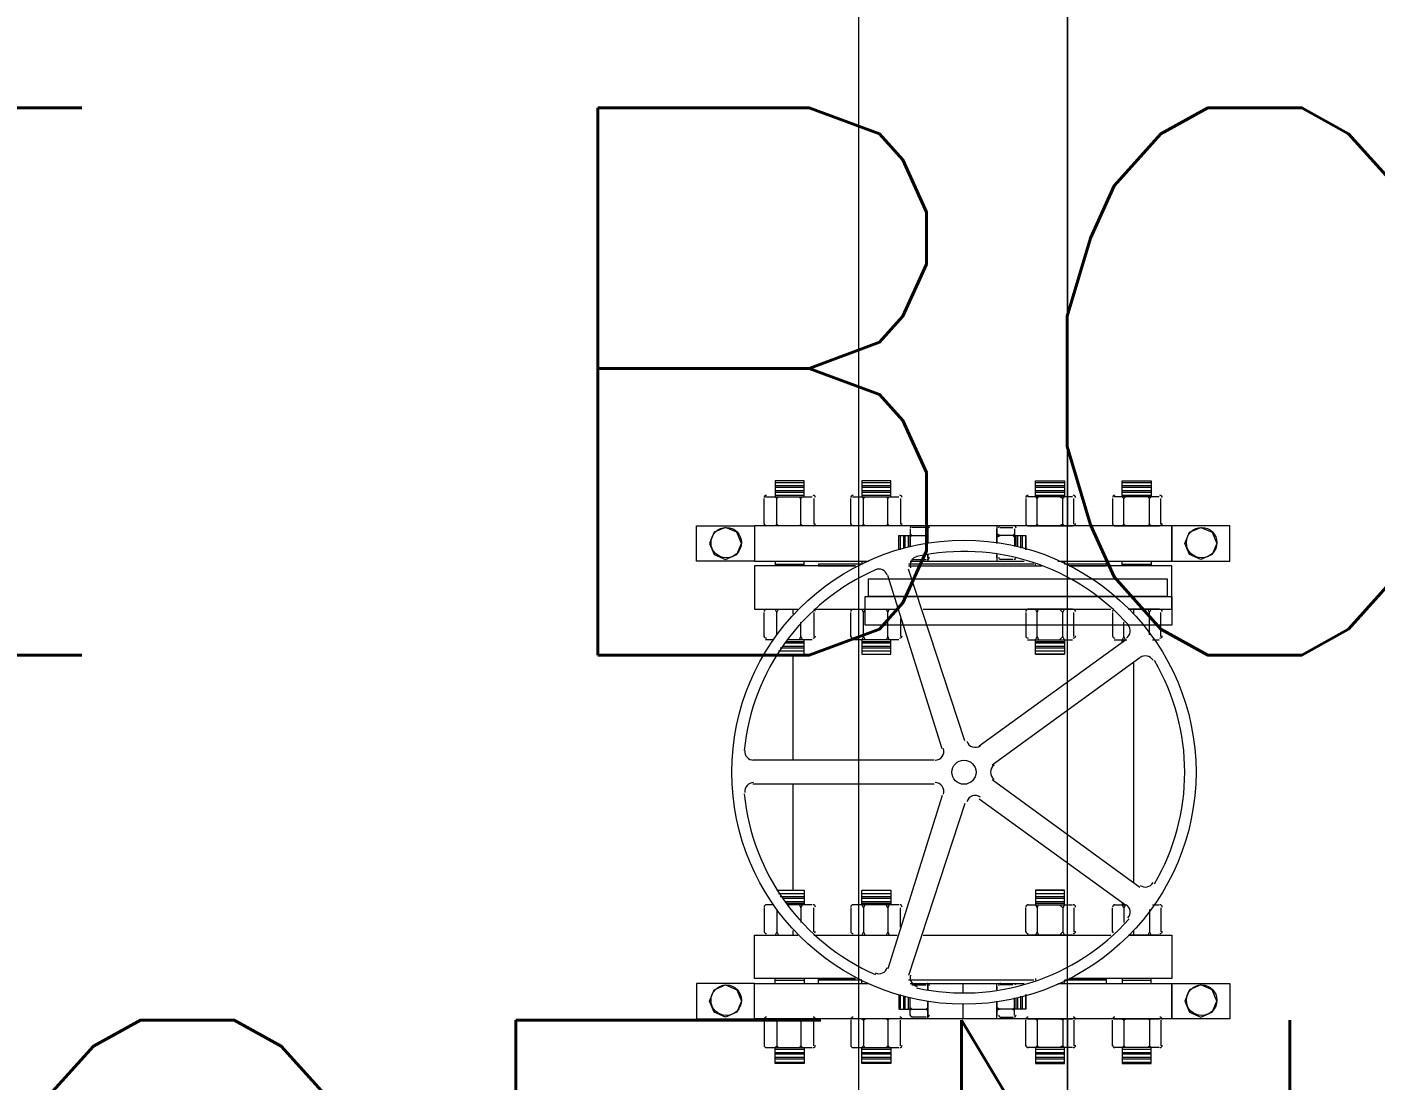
# Model space of a CAD drawing. Header units: millimetres. Extents: x 28 to 201, y 462 to 575.
# Drawn here: x 122.626 to 123.365, y 556.985 to 557.562 of the extents above; entities that cross this region are included whole.
import ezdxf

# ---------------------------------------------------------------- set-up
doc = ezdxf.new("R2010")
doc.units = ezdxf.units.MM
doc.layers.add('1- 3', color=3, linetype='Continuous')
doc.layers.add('LINEA LIMITE DE ZONIFICACION', color=2, linetype='Continuous')
doc.styles.add('TEXTOS', font='romans.shx')

# ---------------------------------------------------------------- blocks, each defined once
blk = doc.blocks.new('CTOBOM')
at = {"color": 0, "lineweight": 20}
for points in [[(8.17798, -0.27627), (8.15862, -0.27627), (8.15862, -0.30796), (8.17798, -0.30796), (8.17798, -0.27627)], [(8.40945, -0.27627), (8.42881, -0.27627), (8.42881, -0.30796), (8.40945, -0.30796), (8.40945, -0.27627)], [(8.1683, -0.30092), (8.16214, -0.29828), (8.1595, -0.29212), (8.16214, -0.28595), (8.1683, -0.28331), (8.17446, -0.28595), (8.1771, -0.29212), (8.17446, -0.29828), (8.1683, -0.30092)], [(8.41913, -0.30092), (8.42529, -0.29828), (8.42793, -0.29212), (8.42529, -0.28595), (8.41913, -0.28331), (8.41297, -0.28595), (8.41033, -0.29212), (8.41297, -0.29828), (8.41913, -0.30092)], [(8.17798, -0.37045), (8.17798, -0.30796), (8.15862, -0.30796), (8.15862, -0.53679), (8.17798, -0.53679), (8.17798, -0.4743)], [(8.20438, -0.33172), (8.20438, -0.30796), (8.18062, -0.30796), (8.18062, -0.36428)], [(8.21318, -0.47606), (8.19734, -0.47606), (8.19734, -0.30796), (8.21318, -0.30796), (8.21318, -0.47606)], [(8.38304, -0.33172), (8.38304, -0.30796), (8.40681, -0.30796), (8.40681, -0.36428)], [(8.40945, -0.37045), (8.40945, -0.30796), (8.42881, -0.30796), (8.42881, -0.53679), (8.40945, -0.53679), (8.40945, -0.4743)], [(8.14277, -0.315), (8.14277, -0.33964)], [(8.15774, -0.31412), (8.14365, -0.31412)], [(8.15862, -0.33964), (8.15862, -0.315)], [(8.19734, -0.4743), (8.18766, -0.4743), (8.18766, -0.3106), (8.19734, -0.3106), (8.19734, -0.4743)], [(8.20438, -0.315), (8.20438, -0.33172)], [(8.21934, -0.31412), (8.20614, -0.31412)], [(8.2211, -0.31852), (8.2211, -0.315)], [(8.36632, -0.31852), (8.36632, -0.315)], [(8.36808, -0.31412), (8.38128, -0.31412)], [(8.38304, -0.315), (8.38304, -0.33172)], [(8.42881, -0.33964), (8.42881, -0.315)], [(8.42969, -0.31412), (8.44377, -0.31412)], [(8.44465, -0.315), (8.44465, -0.33964)], [(8.14277, -0.33524), (8.13397, -0.33524), (8.13397, -0.3194), (8.14277, -0.3194)], [(8.13485, -0.33524), (8.13485, -0.3194)], [(8.13661, -0.33524), (8.13661, -0.3194)], [(8.13749, -0.33524), (8.13749, -0.3194)], [(8.13925, -0.33524), (8.13925, -0.3194)], [(8.14013, -0.33524), (8.14013, -0.3194)], [(8.14189, -0.33524), (8.14189, -0.3194)], [(8.14365, -0.32028), (8.14277, -0.3194)], [(8.15774, -0.32028), (8.14365, -0.32028), (8.14277, -0.32116)], [(8.15862, -0.3194), (8.15774, -0.32028), (8.15862, -0.32116)], [(8.17798, -0.33524), (8.17798, -0.3194)], [(8.17798, -0.3194), (8.18062, -0.3194)], [(8.17974, -0.33524), (8.17974, -0.3194)], [(8.20614, -0.32028), (8.20438, -0.3194)], [(8.21846, -0.32028), (8.20614, -0.32028), (8.20438, -0.32116)], [(8.36896, -0.32028), (8.38128, -0.32028), (8.38304, -0.32116)], [(8.38128, -0.32028), (8.38304, -0.3194)], [(8.40945, -0.3194), (8.40681, -0.3194)], [(8.40769, -0.33524), (8.40769, -0.3194)], [(8.40945, -0.33524), (8.40945, -0.3194)], [(8.42881, -0.3194), (8.42969, -0.32028), (8.42881, -0.32116)], [(8.42969, -0.32028), (8.44377, -0.32028), (8.44465, -0.32116)], [(8.44377, -0.32028), (8.44465, -0.3194)], [(8.44465, -0.33524), (8.45345, -0.33524), (8.45345, -0.3194), (8.44465, -0.3194)], [(8.44553, -0.33524), (8.44553, -0.3194)], [(8.44729, -0.33524), (8.44729, -0.3194)], [(8.44817, -0.33524), (8.44817, -0.3194)], [(8.44993, -0.33524), (8.44993, -0.3194)], [(8.45081, -0.33524), (8.45081, -0.3194)], [(8.45257, -0.33524), (8.45257, -0.3194)], [(8.20438, -0.32908), (8.20702, -0.32908)], [(8.28975, -0.40653), (8.23078, -0.32556)], [(8.23343, -0.32908), (8.354, -0.32908)], [(8.29767, -0.40653), (8.35664, -0.32556)], [(8.3804, -0.32908), (8.38304, -0.32908)], [(8.15774, -0.33436), (8.14365, -0.33436), (8.14277, -0.33348)], [(8.14365, -0.33436), (8.14277, -0.33524)], [(8.15862, -0.33524), (8.15774, -0.33436), (8.15862, -0.33348)], [(8.18062, -0.33524), (8.17798, -0.33524)], [(8.2211, -0.33348), (8.21934, -0.33436), (8.21142, -0.33436)], [(8.21934, -0.33436), (8.2211, -0.33524)], [(8.2211, -0.33964), (8.2211, -0.3326)], [(8.27919, -0.41357), (8.2211, -0.33348)], [(8.22286, -0.33524), (8.2211, -0.33524)], [(8.22198, -0.33524), (8.22198, -0.33436)], [(8.30823, -0.41357), (8.36632, -0.33348)], [(8.36544, -0.33524), (8.36544, -0.33436)], [(8.36544, -0.33524), (8.36632, -0.33524)], [(8.36632, -0.33964), (8.36632, -0.3326)], [(8.36632, -0.33348), (8.36808, -0.33436), (8.376, -0.33436)], [(8.36808, -0.33436), (8.36632, -0.33524)], [(8.40681, -0.33524), (8.40945, -0.33524)], [(8.42881, -0.33524), (8.42969, -0.33436), (8.42881, -0.33348)], [(8.42969, -0.33436), (8.44377, -0.33436), (8.44465, -0.33348)], [(8.44377, -0.33436), (8.44465, -0.33524)], [(8.14365, -0.34052), (8.15774, -0.34052)], [(8.17798, -0.37045), (8.17798, -0.34404), (8.17974, -0.34404), (8.17974, -0.36692)], [(8.18062, -0.36428), (8.18062, -0.34404), (8.17974, -0.34404), (8.17974, -0.36692)], [(8.20438, -0.44437), (8.20438, -0.3414)], [(8.20614, -0.34052), (8.21934, -0.34052)], [(8.38128, -0.34052), (8.36808, -0.34052)], [(8.38304, -0.44437), (8.38304, -0.3414)], [(8.40681, -0.36428), (8.40681, -0.34404), (8.40769, -0.34404), (8.40769, -0.36692)], [(8.40769, -0.34404), (8.40945, -0.34404)], [(8.44377, -0.34052), (8.42969, -0.34052)], [(8.15774, -0.36164), (8.14365, -0.36164)], [(8.21934, -0.36164), (8.20614, -0.36164)], [(8.36808, -0.36164), (8.38128, -0.36164)], [(8.42969, -0.36164), (8.44377, -0.36164)], [(4.88725, -0.36516), (8.15862, -0.36516)], [(8.72893, -0.36516), (5.77264, -0.36516)], [(8.14277, -0.38277), (8.13397, -0.38277), (8.13397, -0.36692), (8.14277, -0.36692)], [(8.13485, -0.38277), (8.13485, -0.36692)], [(8.13661, -0.38277), (8.13661, -0.36692)], [(8.13749, -0.38277), (8.13749, -0.36692)], [(8.13925, -0.38277), (8.13925, -0.36692)], [(8.14013, -0.38277), (8.14013, -0.36692)], [(8.14189, -0.38277), (8.14189, -0.36692)], [(8.14277, -0.36252), (8.14277, -0.38717)], [(8.14365, -0.3678), (8.14277, -0.36692)], [(8.15774, -0.3678), (8.14365, -0.3678), (8.14277, -0.36957)], [(8.15862, -0.36692), (8.15774, -0.3678), (8.15862, -0.36957)], [(8.15862, -0.38717), (8.15862, -0.36252)], [(8.17798, -0.36957), (8.17798, -0.36692)], [(8.17798, -0.36692), (8.17974, -0.36692)], [(8.20438, -0.36252), (8.20438, -0.38717)], [(8.20614, -0.3678), (8.20438, -0.36692)], [(8.21934, -0.3678), (8.20614, -0.3678), (8.20438, -0.36957)], [(8.2211, -0.36692), (8.21934, -0.3678), (8.2211, -0.36957)], [(8.2211, -0.38717), (8.2211, -0.36252)], [(8.2211, -0.36692), (8.22902, -0.36692), (8.22902, -0.38277), (8.2211, -0.38277)], [(8.22198, -0.38277), (8.22198, -0.36692)], [(8.22286, -0.38277), (8.22286, -0.36692)], [(8.22462, -0.38277), (8.22462, -0.36692)], [(8.2255, -0.38277), (8.2255, -0.36692)], [(8.22726, -0.38277), (8.22726, -0.36692)], [(8.22902, -0.38277), (8.22902, -0.36692)], [(8.3584, -0.38277), (8.3584, -0.36692)], [(8.36632, -0.36692), (8.3584, -0.36692), (8.3584, -0.38277), (8.36632, -0.38277)], [(8.36016, -0.38277), (8.36016, -0.36692)], [(8.36192, -0.38277), (8.36192, -0.36692)], [(8.3628, -0.38277), (8.3628, -0.36692)], [(8.36456, -0.38277), (8.36456, -0.36692)], [(8.36544, -0.38277), (8.36544, -0.36692)], [(8.36632, -0.38717), (8.36632, -0.36252)], [(8.36632, -0.36692), (8.36808, -0.3678), (8.36632, -0.36957)], [(8.36808, -0.3678), (8.38128, -0.3678), (8.38304, -0.36957)], [(8.38128, -0.3678), (8.38304, -0.36692)], [(8.38304, -0.36252), (8.38304, -0.38717)], [(8.40945, -0.36692), (8.40769, -0.36692)], [(8.40945, -0.36957), (8.40945, -0.36692)], [(8.42881, -0.38717), (8.42881, -0.36252)], [(8.42881, -0.36516), (8.72893, -0.36516)], [(8.42881, -0.36692), (8.42969, -0.3678), (8.42881, -0.36957)], [(8.42969, -0.3678), (8.44377, -0.3678), (8.44465, -0.36957)], [(8.44377, -0.3678), (8.44465, -0.36692)], [(8.44465, -0.36252), (8.44465, -0.38717)], [(8.44465, -0.38277), (8.45345, -0.38277), (8.45345, -0.36692), (8.44465, -0.36692)], [(8.44553, -0.38277), (8.44553, -0.36692)], [(8.44729, -0.38277), (8.44729, -0.36692)], [(8.44817, -0.38277), (8.44817, -0.36692)], [(8.44993, -0.38277), (8.44993, -0.36692)], [(8.45081, -0.38277), (8.45081, -0.36692)], [(8.45257, -0.38277), (8.45257, -0.36692)], [(8.15862, -0.38101), (8.15774, -0.38189), (8.14365, -0.38189), (8.14277, -0.38101)], [(8.14365, -0.38189), (8.14277, -0.38277)], [(8.15774, -0.38189), (8.15862, -0.38277)], [(8.18062, -0.38277), (8.17974, -0.38277)], [(8.17974, -0.38365), (8.17974, -0.4523)], [(8.18062, -0.4523), (8.18062, -0.37925)], [(8.21934, -0.38189), (8.20614, -0.38189), (8.20438, -0.38101)], [(8.20614, -0.38189), (8.20438, -0.38277)], [(8.2211, -0.38277), (8.21934, -0.38189), (8.2211, -0.38101)], [(8.36632, -0.38277), (8.36808, -0.38189), (8.36632, -0.38101)], [(8.36808, -0.38189), (8.38128, -0.38189), (8.38304, -0.38101)], [(8.38128, -0.38189), (8.38304, -0.38277)], [(8.40681, -0.38277), (8.40769, -0.38277)], [(8.40769, -0.38365), (8.40769, -0.4523)], [(8.42881, -0.38277), (8.42969, -0.38189), (8.42881, -0.38101)], [(8.42969, -0.38189), (8.44377, -0.38189), (8.44465, -0.38101)], [(8.44377, -0.38189), (8.44465, -0.38277)], [(8.14365, -0.38805), (8.15774, -0.38805)], [(8.17094, -0.38981), (8.1639, -0.38981)], [(8.17094, -0.39069), (8.1639, -0.39069)], [(8.17798, -0.45142), (8.17798, -0.38893)], [(8.17798, -0.45142), (8.17798, -0.38893)], [(8.20614, -0.38805), (8.21934, -0.38805)], [(8.38128, -0.38805), (8.36808, -0.38805)], [(8.40945, -0.45142), (8.40945, -0.38893)], [(8.42353, -0.38981), (8.41649, -0.38981)], [(8.42353, -0.39069), (8.41649, -0.39069)], [(8.44377, -0.38805), (8.42969, -0.38805)], [(8.1595, -0.40213), (8.1595, -0.39509)], [(8.16038, -0.39421), (8.17006, -0.39421)], [(8.16478, -0.39421), (8.1639, -0.39509), (8.16302, -0.39421)], [(8.17006, -0.39245), (8.1639, -0.39245)], [(8.17006, -0.39333), (8.1639, -0.39333)], [(8.1639, -0.39421), (8.1639, -0.40389)], [(8.1771, -0.39509), (8.1771, -0.40213)], [(8.41033, -0.39509), (8.41033, -0.40213)], [(8.42353, -0.39245), (8.41737, -0.39245)], [(8.42353, -0.39333), (8.41737, -0.39333)], [(8.42705, -0.39421), (8.41737, -0.39421)], [(8.42265, -0.39421), (8.42353, -0.39509), (8.42441, -0.39421)], [(8.42353, -0.39421), (8.42353, -0.40389)], [(8.42793, -0.40213), (8.42793, -0.39509)], [(8.15862, -0.40389), (8.1683, -0.40389)], [(8.1683, -0.40389), (8.16038, -0.40389)], [(8.16478, -0.40389), (8.1639, -0.40213), (8.16302, -0.40389)], [(8.17622, -0.40389), (8.17446, -0.40389)], [(8.17446, -0.40389), (8.17798, -0.40389)], [(8.41297, -0.40389), (8.40945, -0.40389)], [(8.41121, -0.40389), (8.41297, -0.40389)], [(8.41913, -0.40389), (8.42705, -0.40389)], [(8.42881, -0.40389), (8.41913, -0.40389)], [(8.42265, -0.40389), (8.42353, -0.40213), (8.42441, -0.40389)], [(8.27655, -0.42149), (8.18238, -0.4523)], [(8.31087, -0.42149), (8.40505, -0.4523)], [(8.41473, -0.42237), (8.40945, -0.42237)], [(8.42881, -0.42237), (8.42089, -0.42237)], [(8.28095, -0.43381), (8.1859, -0.46374)], [(8.30647, -0.43381), (8.40153, -0.46374)], [(8.15862, -0.44173), (8.1683, -0.44173)], [(8.1595, -0.44261), (8.1595, -0.45054)], [(8.1683, -0.44173), (8.16038, -0.44173)], [(8.16478, -0.44173), (8.1639, -0.44261), (8.16302, -0.44173)], [(8.1639, -0.45142), (8.1639, -0.44173)], [(8.17622, -0.44173), (8.17446, -0.44173)], [(8.17446, -0.44173), (8.17798, -0.44173)], [(8.1771, -0.45054), (8.1771, -0.44261)], [(8.28711, -0.43821), (8.28711, -0.53767)], [(8.30031, -0.43821), (8.30031, -0.53767)], [(8.41297, -0.44173), (8.40945, -0.44173)], [(8.41033, -0.45054), (8.41033, -0.44261)], [(8.41121, -0.44173), (8.41297, -0.44173)], [(8.41913, -0.44173), (8.42705, -0.44173)], [(8.42881, -0.44173), (8.41913, -0.44173)], [(8.42265, -0.44173), (8.42353, -0.44261), (8.42441, -0.44173)], [(8.42353, -0.45142), (8.42353, -0.44173)], [(8.42793, -0.44261), (8.42793, -0.45054)], [(8.16478, -0.45142), (8.1639, -0.45054), (8.16302, -0.45142)], [(8.42265, -0.45142), (8.42353, -0.45054), (8.42441, -0.45142)], [(8.14277, -0.4831), (8.14277, -0.45758)], [(8.14365, -0.4567), (8.15774, -0.4567)], [(8.15862, -0.45758), (8.15862, -0.4831)], [(8.16038, -0.45142), (8.17006, -0.45142)], [(8.17006, -0.45142), (8.1639, -0.45142)], [(8.17182, -0.45758), (8.1639, -0.45758), (8.1639, -0.45142)], [(8.17006, -0.4523), (8.1639, -0.4523)], [(8.17094, -0.45406), (8.1639, -0.45406)], [(8.17094, -0.45494), (8.1639, -0.45494)], [(8.17182, -0.4567), (8.1639, -0.4567)], [(8.20966, -0.4567), (8.21934, -0.4567)], [(8.2211, -0.45758), (8.2211, -0.4831)], [(8.36632, -0.45758), (8.36632, -0.4831)], [(8.37864, -0.4567), (8.36808, -0.4567)], [(8.41561, -0.45758), (8.42353, -0.45758), (8.42353, -0.45142)], [(8.42353, -0.4567), (8.41561, -0.4567)], [(8.42353, -0.45406), (8.41649, -0.45406)], [(8.42353, -0.45494), (8.41649, -0.45494)], [(8.42353, -0.45142), (8.41737, -0.45142)], [(8.42705, -0.45142), (8.41737, -0.45142)], [(8.42353, -0.4523), (8.41737, -0.4523)], [(8.42881, -0.45758), (8.42881, -0.4831)], [(8.44377, -0.4567), (8.42969, -0.4567)], [(8.44465, -0.4831), (8.44465, -0.45758)], [(8.14277, -0.46198), (8.13397, -0.46198), (8.13397, -0.47782), (8.14277, -0.47782)], [(8.13485, -0.47782), (8.13485, -0.46198)], [(8.13661, -0.47782), (8.13661, -0.46198)], [(8.13749, -0.47782), (8.13749, -0.46198)], [(8.13925, -0.47782), (8.13925, -0.46198)], [(8.14013, -0.47782), (8.14013, -0.46198)], [(8.14189, -0.47782), (8.14189, -0.46198)], [(8.14365, -0.46374), (8.14277, -0.46286)], [(8.15774, -0.46374), (8.14365, -0.46374), (8.14277, -0.46462)], [(8.15862, -0.46286), (8.15774, -0.46374), (8.15862, -0.46462)], [(8.20438, -0.50422), (8.20438, -0.45846)], [(8.20438, -0.4831), (8.20438, -0.45846)], [(8.20614, -0.46374), (8.20438, -0.46286)], [(8.21934, -0.46374), (8.20614, -0.46374), (8.20438, -0.46462)], [(8.2211, -0.46286), (8.21934, -0.46374), (8.2211, -0.46462)], [(8.2211, -0.47782), (8.22902, -0.47782), (8.22902, -0.46198), (8.2211, -0.46198)], [(8.22198, -0.47782), (8.22198, -0.46198)], [(8.22286, -0.47782), (8.22286, -0.46198)], [(8.22462, -0.47782), (8.22462, -0.46198)], [(8.2255, -0.47782), (8.2255, -0.46198)], [(8.22726, -0.47782), (8.22726, -0.46198)], [(8.22902, -0.47782), (8.22902, -0.46198)], [(8.3584, -0.47782), (8.3584, -0.46198)], [(8.36632, -0.47782), (8.3584, -0.47782), (8.3584, -0.46198), (8.36632, -0.46198)], [(8.36016, -0.47782), (8.36016, -0.46198)], [(8.36192, -0.47782), (8.36192, -0.46198)], [(8.3628, -0.47782), (8.3628, -0.46198)], [(8.36456, -0.47782), (8.36456, -0.46198)], [(8.36544, -0.47782), (8.36544, -0.46198)], [(8.36632, -0.46286), (8.36808, -0.46374), (8.36632, -0.46462)], [(8.36808, -0.46374), (8.38128, -0.46374), (8.38304, -0.46462)], [(8.38128, -0.46374), (8.38304, -0.46286)], [(8.38304, -0.50422), (8.38304, -0.45846)], [(8.38304, -0.4831), (8.38304, -0.45846)], [(8.42881, -0.46286), (8.42969, -0.46374), (8.42881, -0.46462)], [(8.42969, -0.46374), (8.44377, -0.46374), (8.44465, -0.46462)], [(8.44377, -0.46374), (8.44465, -0.46286)], [(8.44465, -0.46198), (8.45345, -0.46198), (8.45345, -0.47782), (8.44465, -0.47782)], [(8.44553, -0.47782), (8.44553, -0.46198)], [(8.44729, -0.47782), (8.44729, -0.46198)], [(8.44817, -0.47782), (8.44817, -0.46198)], [(8.44993, -0.47782), (8.44993, -0.46198)], [(8.45081, -0.47782), (8.45081, -0.46198)], [(8.45257, -0.47782), (8.45257, -0.46198)], [(8.15862, -0.47958), (4.88285, -0.47958)], [(8.72893, -0.47958), (5.77264, -0.47958)], [(8.15774, -0.47694), (8.14365, -0.47694), (8.14277, -0.47606)], [(8.14365, -0.47694), (8.14277, -0.47782)], [(8.15862, -0.47782), (8.15774, -0.47694), (8.15862, -0.47606)], [(8.17798, -0.47782), (8.17798, -0.47518)], [(8.17798, -0.47782), (8.17974, -0.47782)], [(8.17974, -0.47782), (8.17974, -0.50158)], [(8.20614, -0.47694), (8.20438, -0.47606)], [(8.20614, -0.47694), (8.20438, -0.47782)], [(8.21934, -0.47694), (8.20614, -0.47694)], [(8.21934, -0.47694), (8.2211, -0.47606)], [(8.21934, -0.47694), (8.2211, -0.47782)], [(8.36632, -0.47782), (8.36808, -0.47694), (8.36632, -0.47606)], [(8.36808, -0.47694), (8.38128, -0.47694), (8.38304, -0.47606)], [(8.38128, -0.47694), (8.38304, -0.47782)], [(8.40945, -0.47782), (8.40769, -0.47782)], [(8.40769, -0.47782), (8.40769, -0.50158)], [(8.40945, -0.47782), (8.40945, -0.47518)], [(8.42881, -0.47782), (8.42969, -0.47694), (8.42881, -0.47606)], [(8.72893, -0.47958), (8.42881, -0.47958)], [(8.42969, -0.47694), (8.44377, -0.47694), (8.44465, -0.47606)], [(8.44377, -0.47694), (8.44465, -0.47782)], [(8.15774, -0.48398), (8.14365, -0.48398)], [(8.17974, -0.50158), (8.18062, -0.50158), (8.18062, -0.48134)], [(8.18062, -0.48134), (8.18062, -0.53679), (8.20438, -0.53679), (8.20438, -0.51302)], [(8.21934, -0.48398), (8.20614, -0.48398)], [(8.36808, -0.48398), (8.38128, -0.48398)], [(8.40681, -0.48134), (8.40681, -0.53679), (8.38304, -0.53679), (8.38304, -0.51302)], [(8.40769, -0.50158), (8.40681, -0.50158), (8.40681, -0.48134)], [(8.42969, -0.48398), (8.44377, -0.48398)], [(8.40945, -0.50158), (8.40769, -0.50158)], [(8.14277, -0.5095), (8.13397, -0.5095), (8.13397, -0.52534), (8.14277, -0.52534)], [(8.13485, -0.52534), (8.13485, -0.5095)], [(8.13661, -0.52534), (8.13661, -0.5095)], [(8.13749, -0.52534), (8.13749, -0.5095)], [(8.13925, -0.52534), (8.13925, -0.5095)], [(8.14013, -0.52534), (8.14013, -0.5095)], [(8.14189, -0.52534), (8.14189, -0.5095)], [(8.14277, -0.53063), (8.14277, -0.5051)], [(8.14365, -0.50422), (8.15774, -0.50422)], [(8.15862, -0.5051), (8.15862, -0.53063)], [(8.17798, -0.52534), (8.17798, -0.5095)], [(8.18062, -0.5095), (8.17798, -0.5095)], [(8.17974, -0.52534), (8.17974, -0.5095)], [(8.20614, -0.50422), (8.21934, -0.50422)], [(8.2211, -0.5051), (8.2211, -0.5183)], [(8.22902, -0.52446), (8.22902, -0.5095), (8.2211, -0.5095)], [(8.22198, -0.51918), (8.22198, -0.5095)], [(8.22286, -0.52006), (8.22286, -0.5095)], [(8.22462, -0.52094), (8.22462, -0.5095)], [(8.2255, -0.5227), (8.2255, -0.5095)], [(8.22726, -0.52358), (8.22726, -0.5095)], [(8.22902, -0.52446), (8.22902, -0.5095)], [(8.3584, -0.52446), (8.3584, -0.5095)], [(8.3584, -0.52446), (8.3584, -0.5095), (8.36632, -0.5095)], [(8.36016, -0.52358), (8.36016, -0.5095)], [(8.36192, -0.5227), (8.36192, -0.5095)], [(8.3628, -0.52094), (8.3628, -0.5095)], [(8.36456, -0.52006), (8.36456, -0.5095)], [(8.36544, -0.51918), (8.36544, -0.5095)], [(8.36632, -0.5051), (8.36632, -0.5183)], [(8.38128, -0.50422), (8.36808, -0.50422)], [(8.40681, -0.5095), (8.40945, -0.5095)], [(8.40769, -0.52534), (8.40769, -0.5095)], [(8.40945, -0.52534), (8.40945, -0.5095)], [(8.42881, -0.5051), (8.42881, -0.53063)], [(8.44377, -0.50422), (8.42969, -0.50422)], [(8.44465, -0.53063), (8.44465, -0.5051)], [(8.44465, -0.5095), (8.45345, -0.5095), (8.45345, -0.52534), (8.44465, -0.52534)], [(8.44553, -0.52534), (8.44553, -0.5095)], [(8.44729, -0.52534), (8.44729, -0.5095)], [(8.44817, -0.52534), (8.44817, -0.5095)], [(8.44993, -0.52534), (8.44993, -0.5095)], [(8.45081, -0.52534), (8.45081, -0.5095)], [(8.45257, -0.52534), (8.45257, -0.5095)], [(8.14277, -0.51038), (8.14365, -0.51126), (8.14277, -0.51214)], [(8.15774, -0.51126), (8.14365, -0.51126)], [(8.15862, -0.51038), (8.15774, -0.51126), (8.15862, -0.51214)], [(8.20438, -0.53063), (8.20438, -0.51302)], [(8.20438, -0.51566), (8.20702, -0.51566)], [(8.2211, -0.51214), (8.21934, -0.51126), (8.21142, -0.51126)], [(8.21934, -0.51126), (8.2211, -0.51038)], [(8.22902, -0.51566), (8.28711, -0.51566)], [(8.30031, -0.51566), (8.3584, -0.51566)], [(8.36808, -0.51126), (8.36632, -0.51038)], [(8.36632, -0.51214), (8.36808, -0.51126), (8.376, -0.51126)], [(8.3804, -0.51566), (8.38304, -0.51566)], [(8.38304, -0.53063), (8.38304, -0.51302)], [(8.42881, -0.51038), (8.42969, -0.51126), (8.42881, -0.51214)], [(8.42969, -0.51126), (8.44377, -0.51126), (8.44465, -0.51214)], [(8.44377, -0.51126), (8.44465, -0.51038)], [(8.15862, -0.52358), (8.15774, -0.52446), (8.14365, -0.52446), (8.14277, -0.52358)], [(8.14365, -0.52446), (8.14277, -0.52534)], [(8.15774, -0.52446), (8.15862, -0.52534)], [(8.21846, -0.52446), (8.20614, -0.52446), (8.20438, -0.52358)], [(8.20614, -0.52446), (8.20438, -0.52534)], [(8.36896, -0.52446), (8.38128, -0.52446), (8.38304, -0.52358)], [(8.38128, -0.52446), (8.38304, -0.52534)], [(8.42881, -0.52534), (8.42969, -0.52446), (8.42881, -0.52358)], [(8.42969, -0.52446), (8.44377, -0.52446), (8.44465, -0.52358)], [(8.44377, -0.52446), (8.44465, -0.52534)], [(8.15774, -0.53151), (8.14365, -0.53151)], [(8.17798, -0.52534), (8.18062, -0.52534)], [(8.21934, -0.53151), (8.20614, -0.53151)], [(8.2211, -0.52622), (8.2211, -0.53063)], [(8.36632, -0.52622), (8.36632, -0.53063)], [(8.36808, -0.53151), (8.38128, -0.53151)], [(8.40945, -0.52534), (8.40681, -0.52534)], [(8.42969, -0.53151), (8.44377, -0.53151)], [(8.17798, -0.56847), (8.15862, -0.56847), (8.15862, -0.53679), (8.17798, -0.53679), (8.17798, -0.56847)], [(8.40945, -0.56847), (8.42881, -0.56847), (8.42881, -0.53679), (8.40945, -0.53679), (8.40945, -0.56847)], [(8.1683, -0.54383), (8.16214, -0.54647), (8.1595, -0.55263), (8.16214, -0.55879), (8.1683, -0.56143), (8.17446, -0.55879), (8.1771, -0.55263), (8.17446, -0.54647), (8.1683, -0.54383)], [(8.41913, -0.54383), (8.42529, -0.54647), (8.42793, -0.55263), (8.42529, -0.55879), (8.41913, -0.56143), (8.41297, -0.55879), (8.41033, -0.55263), (8.41297, -0.54647), (8.41913, -0.54383)]]:
    blk.add_lwpolyline(points, dxfattribs=at)
for points, knots in [([(8.16786, -0.28331), (8.16324, -0.28331), (8.1595, -0.28706), (8.1595, -0.29168), (8.1595, -0.29629), (8.16324, -0.30004), (8.16786, -0.30004), (8.17247, -0.30004), (8.17622, -0.29629), (8.17622, -0.29168), (8.17622, -0.28706), (8.17247, -0.28331), (8.16786, -0.28331)], [0, 0, 0, 0, 1, 1, 1, 2, 2, 2, 3, 3, 3, 4, 4, 4, 4]), ([(8.41869, -0.28331), (8.41407, -0.28331), (8.41033, -0.28706), (8.41033, -0.29168), (8.41033, -0.29629), (8.41407, -0.30004), (8.41869, -0.30004), (8.42331, -0.30004), (8.42705, -0.29629), (8.42705, -0.29168), (8.42705, -0.28706), (8.42331, -0.28331), (8.41869, -0.28331)], [0, 0, 0, 0, 1, 1, 1, 2, 2, 2, 3, 3, 3, 4, 4, 4, 4]), ([(8.29371, -0.29476), (8.22348, -0.29476), (8.16654, -0.3517), (8.16654, -0.42193), (8.16654, -0.49217), (8.22348, -0.54911), (8.29371, -0.54911), (8.36395, -0.54911), (8.42089, -0.49217), (8.42089, -0.42193), (8.42089, -0.3517), (8.36395, -0.29476), (8.29371, -0.29476)], [0, 0, 0, 0, 1, 1, 1, 2, 2, 2, 3, 3, 3, 4, 4, 4, 4]), ([(8.2323, -0.3183), (8.23112, -0.31899), (8.23029, -0.32015), (8.23001, -0.32149), (8.22973, -0.32283), (8.23003, -0.32422), (8.23083, -0.32533)], [0, 0, 0, 0, 1, 1, 1, 2, 2, 2, 2]), ([(8.35572, -0.32533), (8.35652, -0.32422), (8.35682, -0.32283), (8.35654, -0.32149), (8.35626, -0.32015), (8.35543, -0.31899), (8.35425, -0.3183)], [0, 0, 0, 0, 1, 1, 1, 2, 2, 2, 2]), ([(8.35572, -0.32533), (8.35652, -0.32422), (8.35682, -0.32283), (8.35654, -0.32149), (8.35626, -0.32015), (8.35543, -0.31899), (8.35425, -0.3183)], [0, 0, 0, 0, 1, 1, 1, 2, 2, 2, 2]), ([(8.22018, -0.33284), (8.21938, -0.33173), (8.21814, -0.33102), (8.21678, -0.33087), (8.21543, -0.33072), (8.21407, -0.33116), (8.21305, -0.33206)], [0, 0, 0, 0, 1, 1, 1, 2, 2, 2, 2]), ([(8.3735, -0.33206), (8.37248, -0.33116), (8.37112, -0.33072), (8.36976, -0.33087), (8.3684, -0.33102), (8.36717, -0.33173), (8.36637, -0.33284)], [0, 0, 0, 0, 1, 1, 1, 2, 2, 2, 2]), ([(8.3735, -0.33206), (8.37248, -0.33116), (8.37112, -0.33072), (8.36976, -0.33087), (8.3684, -0.33102), (8.36717, -0.33173), (8.36637, -0.33284)], [0, 0, 0, 0, 1, 1, 1, 2, 2, 2, 2]), ([(8.1639, -0.39421), (8.1639, -0.39421), (8.1639, -0.38805), (8.1639, -0.38805), (8.1639, -0.38805), (8.17182, -0.38805), (8.17182, -0.38805), (8.17182, -0.38805), (8.1639, -0.38805), (8.1639, -0.38805)], [0, 0, 0, 0, 1, 1, 1, 2, 2, 2, 3, 3, 3, 3]), ([(8.42353, -0.38805), (8.42353, -0.38805), (8.41561, -0.38805), (8.41561, -0.38805), (8.41561, -0.38805), (8.42353, -0.38805), (8.42353, -0.38805), (8.42353, -0.38805), (8.42353, -0.39421), (8.42353, -0.39421)], [0, 0, 0, 0, 1, 1, 1, 2, 2, 2, 3, 3, 3, 3]), ([(8.2898, -0.40541), (8.29071, -0.40667), (8.29216, -0.40741), (8.29371, -0.40741), (8.29526, -0.40741), (8.29672, -0.40667), (8.29763, -0.40541)], [0, 0, 0, 0, 1, 1, 1, 2, 2, 2, 2]), ([(8.27673, -0.42037), (8.2782, -0.4199), (8.27936, -0.41874), (8.27983, -0.41727), (8.28031, -0.41579), (8.28006, -0.41418), (8.27915, -0.41293)], [0, 0, 0, 0, 1, 1, 1, 2, 2, 2, 2]), ([(8.3074, -0.41293), (8.30649, -0.41418), (8.30623, -0.41579), (8.30671, -0.41727), (8.30719, -0.41874), (8.30835, -0.4199), (8.30982, -0.42037)], [0, 0, 0, 0, 1, 1, 1, 2, 2, 2, 2]), ([(8.29371, -0.41533), (8.29007, -0.41533), (8.28711, -0.41829), (8.28711, -0.42193), (8.28711, -0.42558), (8.29007, -0.42853), (8.29371, -0.42853), (8.29736, -0.42853), (8.30031, -0.42558), (8.30031, -0.42193), (8.30031, -0.41829), (8.29736, -0.41533), (8.29371, -0.41533)], [0, 0, 0, 0, 1, 1, 1, 2, 2, 2, 3, 3, 3, 4, 4, 4, 4]), ([(8.28711, -0.43777), (8.28711, -0.43622), (8.28637, -0.43477), (8.28512, -0.43386), (8.28386, -0.43295), (8.28225, -0.43269), (8.28078, -0.43317)], [0, 0, 0, 0, 1, 1, 1, 2, 2, 2, 2]), ([(8.30577, -0.43317), (8.3043, -0.43269), (8.30268, -0.43295), (8.30143, -0.43386), (8.30018, -0.43477), (8.29943, -0.43622), (8.29943, -0.43777)], [0, 0, 0, 0, 1, 1, 1, 2, 2, 2, 2]), ([(8.17545, -0.44761), (8.17574, -0.44895), (8.17659, -0.4501), (8.17777, -0.45077), (8.17896, -0.45145), (8.18037, -0.4516), (8.18167, -0.45118)], [0, 0, 0, 0, 1, 1, 1, 2, 2, 2, 2]), ([(8.40487, -0.45118), (8.40617, -0.4516), (8.40759, -0.45145), (8.40877, -0.45077), (8.40996, -0.4501), (8.4108, -0.44895), (8.41109, -0.44761)], [0, 0, 0, 0, 1, 1, 1, 2, 2, 2, 2]), ([(8.18572, -0.46397), (8.18442, -0.4644), (8.18336, -0.46535), (8.1828, -0.46659), (8.18224, -0.46784), (8.18224, -0.46927), (8.18278, -0.47052)], [0, 0, 0, 0, 1, 1, 1, 2, 2, 2, 2]), ([(8.40376, -0.47052), (8.40431, -0.46927), (8.4043, -0.46784), (8.40374, -0.46659), (8.40318, -0.46535), (8.40212, -0.4644), (8.40082, -0.46397)], [0, 0, 0, 0, 1, 1, 1, 2, 2, 2, 2]), ([(8.2818, -0.54204), (8.28316, -0.54218), (8.28451, -0.54173), (8.28552, -0.54081), (8.28653, -0.5399), (8.28711, -0.53859), (8.28711, -0.53723)], [0, 0, 0, 0, 1, 1, 1, 2, 2, 2, 2]), ([(8.29943, -0.53723), (8.29943, -0.53859), (8.30001, -0.5399), (8.30102, -0.54081), (8.30204, -0.54173), (8.30339, -0.54218), (8.30475, -0.54204)], [0, 0, 0, 0, 1, 1, 1, 2, 2, 2, 2]), ([(8.16786, -0.54383), (8.16324, -0.54383), (8.1595, -0.54757), (8.1595, -0.55219), (8.1595, -0.55681), (8.16324, -0.56055), (8.16786, -0.56055), (8.17247, -0.56055), (8.17622, -0.55681), (8.17622, -0.55219), (8.17622, -0.54757), (8.17247, -0.54383), (8.16786, -0.54383)], [0, 0, 0, 0, 1, 1, 1, 2, 2, 2, 3, 3, 3, 4, 4, 4, 4]), ([(8.41869, -0.54383), (8.41407, -0.54383), (8.41033, -0.54757), (8.41033, -0.55219), (8.41033, -0.55681), (8.41407, -0.56055), (8.41869, -0.56055), (8.42331, -0.56055), (8.42705, -0.55681), (8.42705, -0.55219), (8.42705, -0.54757), (8.42331, -0.54383), (8.41869, -0.54383)], [0, 0, 0, 0, 1, 1, 1, 2, 2, 2, 3, 3, 3, 4, 4, 4, 4])]:
    blk.add_open_spline(points, degree=3, knots=knots, dxfattribs=at)
for points in [[(8.35489, -0.31752), (8.31711, -0.29538), (8.27032, -0.29538), (8.23254, -0.31752)], [(8.14321, -0.31324), (8.14248, -0.31324), (8.14189, -0.31383), (8.14189, -0.31456)], [(8.15862, -0.31456), (8.15862, -0.31383), (8.15802, -0.31324), (8.1573, -0.31324)], [(8.2057, -0.31324), (8.20497, -0.31324), (8.20438, -0.31383), (8.20438, -0.31456)], [(8.22022, -0.31456), (8.22022, -0.31383), (8.21963, -0.31324), (8.2189, -0.31324)], [(8.36764, -0.31324), (8.36691, -0.31324), (8.36632, -0.31383), (8.36632, -0.31456)], [(8.38216, -0.31456), (8.38216, -0.31383), (8.38157, -0.31324), (8.38084, -0.31324)], [(8.42925, -0.31324), (8.42852, -0.31324), (8.42793, -0.31383), (8.42793, -0.31456)], [(8.44465, -0.31456), (8.44465, -0.31383), (8.44406, -0.31324), (8.44333, -0.31324)], [(8.21332, -0.33148), (8.18059, -0.36058), (8.16613, -0.40508), (8.17551, -0.44786)], [(8.41192, -0.44786), (8.4213, -0.40508), (8.40684, -0.36058), (8.37411, -0.33148)], [(8.14189, -0.3392), (8.14189, -0.33993), (8.14248, -0.34052), (8.14321, -0.34052)], [(8.1573, -0.34052), (8.15802, -0.34052), (8.15862, -0.33993), (8.15862, -0.3392)], [(8.2189, -0.34052), (8.21963, -0.34052), (8.22022, -0.33993), (8.22022, -0.3392)], [(8.36632, -0.3392), (8.36632, -0.33993), (8.36691, -0.34052), (8.36764, -0.34052)], [(8.42793, -0.3392), (8.42793, -0.33993), (8.42852, -0.34052), (8.42925, -0.34052)], [(8.44333, -0.34052), (8.44406, -0.34052), (8.44465, -0.33993), (8.44465, -0.3392)], [(8.20488, -0.34023), (8.20511, -0.34042), (8.2054, -0.34052), (8.2057, -0.34052)], [(8.38084, -0.34052), (8.38114, -0.34052), (8.38143, -0.34042), (8.38167, -0.34023)], [(8.14321, -0.36076), (8.14248, -0.36076), (8.14189, -0.36136), (8.14189, -0.36208)], [(8.15862, -0.36208), (8.15862, -0.36136), (8.15802, -0.36076), (8.1573, -0.36076)], [(8.2057, -0.36076), (8.20497, -0.36076), (8.20438, -0.36136), (8.20438, -0.36208)], [(8.22022, -0.36208), (8.22022, -0.36136), (8.21963, -0.36076), (8.2189, -0.36076)], [(8.36764, -0.36076), (8.36691, -0.36076), (8.36632, -0.36136), (8.36632, -0.36208)], [(8.38216, -0.36208), (8.38216, -0.36136), (8.38157, -0.36076), (8.38084, -0.36076)], [(8.42925, -0.36076), (8.42852, -0.36076), (8.42793, -0.36136), (8.42793, -0.36208)], [(8.44465, -0.36208), (8.44465, -0.36136), (8.44406, -0.36076), (8.44333, -0.36076)], [(8.14189, -0.38673), (8.14189, -0.38746), (8.14248, -0.38805), (8.14321, -0.38805)], [(8.1573, -0.38805), (8.15802, -0.38805), (8.15862, -0.38746), (8.15862, -0.38673)], [(8.20438, -0.38673), (8.20438, -0.38746), (8.20497, -0.38805), (8.2057, -0.38805)], [(8.2189, -0.38805), (8.21963, -0.38805), (8.22022, -0.38746), (8.22022, -0.38673)], [(8.36632, -0.38673), (8.36632, -0.38746), (8.36691, -0.38805), (8.36764, -0.38805)], [(8.38084, -0.38805), (8.38157, -0.38805), (8.38216, -0.38746), (8.38216, -0.38673)], [(8.42793, -0.38673), (8.42793, -0.38746), (8.42852, -0.38805), (8.42925, -0.38805)], [(8.44333, -0.38805), (8.44406, -0.38805), (8.44465, -0.38746), (8.44465, -0.38673)], [(8.15994, -0.39333), (8.15921, -0.39333), (8.15862, -0.39392), (8.15862, -0.39465)], [(8.1771, -0.39465), (8.1771, -0.39414), (8.17681, -0.39368), (8.17636, -0.39346)], [(8.41019, -0.39346), (8.40973, -0.39368), (8.40945, -0.39414), (8.40945, -0.39465)], [(8.42793, -0.39465), (8.42793, -0.39392), (8.42734, -0.39333), (8.42661, -0.39333)], [(8.15862, -0.40169), (8.15862, -0.40242), (8.15921, -0.40301), (8.15994, -0.40301)], [(8.17578, -0.40301), (8.17651, -0.40301), (8.1771, -0.40242), (8.1771, -0.40169)], [(8.40945, -0.40169), (8.40945, -0.40242), (8.41004, -0.40301), (8.41077, -0.40301)], [(8.42661, -0.40301), (8.42734, -0.40301), (8.42793, -0.40242), (8.42793, -0.40169)], [(8.15994, -0.44085), (8.15921, -0.44085), (8.15862, -0.44145), (8.15862, -0.44217)], [(8.1771, -0.44217), (8.1771, -0.44145), (8.17651, -0.44085), (8.17578, -0.44085)], [(8.41077, -0.44085), (8.41004, -0.44085), (8.40945, -0.44145), (8.40945, -0.44217)], [(8.42793, -0.44217), (8.42793, -0.44145), (8.42734, -0.44085), (8.42661, -0.44085)], [(8.15862, -0.4501), (8.15862, -0.45082), (8.15921, -0.45142), (8.15994, -0.45142)], [(8.17697, -0.45066), (8.17705, -0.45049), (8.1771, -0.45029), (8.1771, -0.4501)], [(8.40945, -0.4501), (8.40945, -0.45029), (8.40949, -0.45049), (8.40958, -0.45066)], [(8.42661, -0.45142), (8.42734, -0.45142), (8.42793, -0.45082), (8.42793, -0.4501)], [(8.14321, -0.45582), (8.14248, -0.45582), (8.14189, -0.45641), (8.14189, -0.45714)], [(8.15862, -0.45714), (8.15862, -0.45641), (8.15802, -0.45582), (8.1573, -0.45582)], [(8.22022, -0.45714), (8.22022, -0.45641), (8.21963, -0.45582), (8.2189, -0.45582)], [(8.36764, -0.45582), (8.36691, -0.45582), (8.36632, -0.45641), (8.36632, -0.45714)], [(8.42925, -0.45582), (8.42852, -0.45582), (8.42793, -0.45641), (8.42793, -0.45714)], [(8.44465, -0.45714), (8.44465, -0.45641), (8.44406, -0.45582), (8.44333, -0.45582)], [(8.18285, -0.47044), (8.2004, -0.51056), (8.23826, -0.53807), (8.28184, -0.54236)], [(8.30559, -0.54236), (8.34917, -0.53807), (8.38703, -0.51056), (8.40458, -0.47044)], [(8.14189, -0.48266), (8.14189, -0.48339), (8.14248, -0.48398), (8.14321, -0.48398)], [(8.1573, -0.48398), (8.15802, -0.48398), (8.15862, -0.48339), (8.15862, -0.48266)], [(8.20438, -0.48266), (8.20438, -0.48339), (8.20497, -0.48398), (8.2057, -0.48398)], [(8.2189, -0.48398), (8.21963, -0.48398), (8.22022, -0.48339), (8.22022, -0.48266)], [(8.36632, -0.48266), (8.36632, -0.48339), (8.36691, -0.48398), (8.36764, -0.48398)], [(8.38084, -0.48398), (8.38157, -0.48398), (8.38216, -0.48339), (8.38216, -0.48266)], [(8.42793, -0.48266), (8.42793, -0.48339), (8.42852, -0.48398), (8.42925, -0.48398)], [(8.44333, -0.48398), (8.44406, -0.48398), (8.44465, -0.48339), (8.44465, -0.48266)], [(8.14321, -0.50334), (8.14248, -0.50334), (8.14189, -0.50393), (8.14189, -0.50466)], [(8.15862, -0.50466), (8.15862, -0.50393), (8.15802, -0.50334), (8.1573, -0.50334)], [(8.2057, -0.50334), (8.2054, -0.50334), (8.20511, -0.50344), (8.20488, -0.50363)], [(8.22022, -0.50466), (8.22022, -0.50393), (8.21963, -0.50334), (8.2189, -0.50334)], [(8.36764, -0.50334), (8.36691, -0.50334), (8.36632, -0.50393), (8.36632, -0.50466)], [(8.38167, -0.50363), (8.38143, -0.50344), (8.38114, -0.50334), (8.38084, -0.50334)], [(8.42925, -0.50334), (8.42852, -0.50334), (8.42793, -0.50393), (8.42793, -0.50466)], [(8.44465, -0.50466), (8.44465, -0.50393), (8.44406, -0.50334), (8.44333, -0.50334)], [(8.14189, -0.53019), (8.14189, -0.53091), (8.14248, -0.53151), (8.14321, -0.53151)], [(8.1573, -0.53151), (8.15802, -0.53151), (8.15862, -0.53091), (8.15862, -0.53019)], [(8.20438, -0.53019), (8.20438, -0.53091), (8.20497, -0.53151), (8.2057, -0.53151)], [(8.2189, -0.53151), (8.21963, -0.53151), (8.22022, -0.53091), (8.22022, -0.53019)], [(8.36632, -0.53019), (8.36632, -0.53091), (8.36691, -0.53151), (8.36764, -0.53151)], [(8.38084, -0.53151), (8.38157, -0.53151), (8.38216, -0.53091), (8.38216, -0.53019)], [(8.42793, -0.53019), (8.42793, -0.53091), (8.42852, -0.53151), (8.42925, -0.53151)], [(8.44333, -0.53151), (8.44406, -0.53151), (8.44465, -0.53091), (8.44465, -0.53019)]]:
    blk.add_open_spline(points, degree=3, dxfattribs=at)

msp = doc.modelspace()

# ---------------------------------------------------------------- block references
at = {"layer": '1- 3', "rotation": 270}
msp.add_blockref('CTOBOM', (123.56135, 565.44738), dxfattribs=at)

# ---------------------------------------------------------------- texts
at = {"layer": 'LINEA LIMITE DE ZONIFICACION', "color": 2, "ltscale": 0.01, "insert": (122.4631, 557.11783), "char_height": 0.3, "attachment_point": 5, "style": 'TEXTOS'}
msp.add_mtext('CUARTO DE BOMBAS\\PCONTRAINCENDIOS', dxfattribs=at)

doc.saveas('drawing.dxf')
